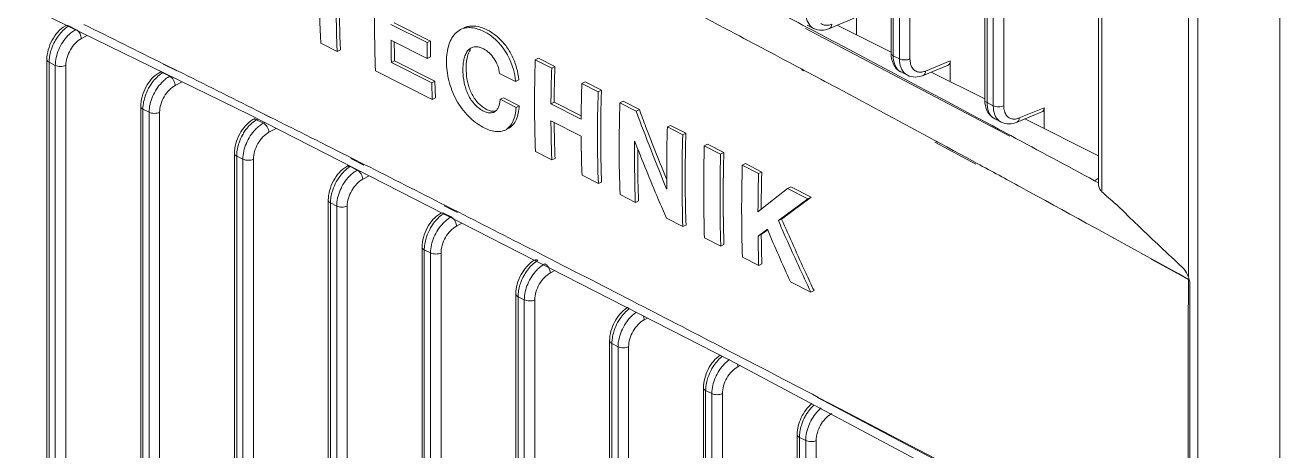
# Model space of a CAD drawing. Header units: millimetres. Extents: x 0 to 2382, y 0 to 1684.
# Drawn here: x 1903 to 1986.2, y 1024 to 1052.3 of the extents above; entities that cross this region are included whole.
import ezdxf

# ---------------------------------------------------------------- set-up
doc = ezdxf.new("R2010")
doc.units = ezdxf.units.MM
doc.layers.get('0').update_dxf_attribs({"lineweight": 13})

msp = doc.modelspace()

# ---------------------------------------------------------------- linework, layer by layer
at = {"lineweight": 9}
for p, q in [((1986.208, 1189.984), (1986.208, 853.966)), ((1974.178, 1041.643), (1974.178, 1166.887)), ((1974.401, 1041.198), (1974.401, 1166.426)), ((1960.41, 1050.401), (1960.41, 1133.706)), ((1960.556, 1133.529), (1960.556, 1050.225)), ((1960.969, 1050.019), (1960.969, 1133.323)), ((1961.666, 1133.318), (1961.666, 1050.014)), ((1966.632, 1047.29), (1966.632, 1130.595)), ((1966.779, 1130.418), (1966.779, 1047.113)), ((1967.191, 1046.907), (1967.191, 1130.212)), ((1967.889, 1130.207), (1967.889, 1046.903)), ((1885.319, 1062.223), (1917.865, 1046.306)), ((1980.139, 1060.544), (1980.139, 1035.539)), ((1980.774, 989.119), (1980.774, 1060.134)), ((1927.235, 1052.306), (1929.639, 1051.094)), ((1927.447, 1052.412), (1929.851, 1051.2)), ((1955.276, 1052.043), (1954.842, 1052.26)), ((1956.322, 1052.036), (1957.972, 1052.716)), ((1958.114, 1052.993), (1958.114, 1051.616)), ((1905.631, 1052.212), (1905.702, 1052.254)), ((1905.867, 1052.205), (1906.332, 1051.973)), ((1906.409, 1051.922), (1906.332, 1051.973)), ((1906.695, 1051.368), (1907.085, 1051.578)), ((1954.727, 1052.039), (1968.283, 1044.897)), ((1954.852, 1052.098), (1955.061, 1051.989)), ((1955.061, 1051.989), (1955.281, 1051.873)), ((1955.281, 1051.873), (1955.745, 1051.628)), ((1955.745, 1051.628), (1956.102, 1051.44)), ((1956.102, 1051.44), (1957.259, 1050.83)), ((1956.843, 1052.251), (1960.41, 1050.468)), ((1923.663, 1050.503), (1922.571, 1051.051)), ((1923.876, 1050.609), (1923.663, 1050.503)), ((1929.64, 1050.052), (1927.235, 1051.264)), ((1929.851, 1051.2), (1929.639, 1051.094)), ((1929.639, 1051.094), (1929.64, 1050.052)), ((1929.851, 1051.2), (1929.852, 1050.158)), ((1957.259, 1050.83), (1960.997, 1048.851)), ((1904.407, 980.253), (1904.407, 1049.969)), ((1904.553, 1049.792), (1904.553, 980.077)), ((1904.966, 1049.586), (1904.553, 1049.792)), ((1927.473, 1049.888), (1927.261, 1049.781)), ((1927.261, 1049.781), (1929.936, 1048.433)), ((1927.473, 1049.888), (1930.149, 1048.539)), ((1929.852, 1050.158), (1929.64, 1050.052)), ((1937.021, 1050.061), (1936.809, 1049.955)), ((1936.809, 1049.955), (1937.896, 1049.403)), ((1937.021, 1050.061), (1938.108, 1049.51)), ((1960.556, 1050.225), (1960.969, 1050.019)), ((1964.337, 1049.881), (1962.698, 1049.206)), ((1964.337, 1049.881), (1964.337, 1048.505)), ((1904.966, 979.87), (1904.966, 1049.586)), ((1905.664, 1049.582), (1905.664, 979.866)), ((1911.853, 1049.101), (1911.988, 1049.18)), ((1912.09, 1049.094), (1912.555, 1048.861)), ((1913.02, 1049.217), (1912.126, 1049.656)), ((1913.063, 1049.228), (1912.175, 1049.669)), ((1929.975, 1047.324), (1926.209, 1049.222)), ((1935.494, 1048.523), (1934.439, 1049.057)), ((1938.108, 1049.51), (1937.896, 1049.403)), ((1954.46, 1049.297), (1954.597, 1049.223)), ((1954.509, 1049.33), (1954.647, 1049.257)), ((1961.499, 1048.932), (1961.065, 1049.149)), ((1962.544, 1048.925), (1964.194, 1049.605)), ((1963.066, 1049.14), (1966.632, 1047.357)), ((1912.595, 1048.883), (1912.555, 1048.861)), ((1912.918, 1048.257), (1913.374, 1048.502)), ((1930.149, 1048.539), (1929.936, 1048.433)), ((1929.975, 1047.324), (1929.936, 1048.433)), ((1930.149, 1048.539), (1930.187, 1047.43)), ((1935.706, 1048.63), (1935.494, 1048.523)), ((1940.109, 1048.494), (1939.897, 1048.387)), ((1939.897, 1048.387), (1940.984, 1047.835)), ((1940.109, 1048.493), (1941.196, 1047.941)), ((1960.997, 1048.851), (1961.423, 1048.625)), ((1961.423, 1048.625), (1962.24, 1048.191)), ((1962.24, 1048.191), (1963.751, 1047.386)), ((1930.187, 1047.43), (1929.975, 1047.324)), ((1934.694, 1047.442), (1934.481, 1047.336)), ((1934.481, 1047.336), (1935.536, 1046.802)), ((1934.694, 1047.442), (1935.748, 1046.909)), ((1941.196, 1047.941), (1940.984, 1047.835)), ((1963.751, 1047.386), (1964.182, 1047.157)), ((1910.63, 977.142), (1910.63, 1046.858)), ((1910.776, 1046.681), (1910.776, 976.965)), ((1911.188, 1046.475), (1910.776, 1046.681)), ((1911.188, 976.759), (1911.188, 1046.475)), ((1911.886, 1046.471), (1911.886, 976.754)), ((1919.24, 1046.129), (1918.372, 1046.571)), ((1919.26, 1046.133), (1918.383, 1046.572)), ((1935.536, 1046.802), (1935.748, 1046.909)), ((1938.06, 1047.145), (1937.848, 1047.039)), ((1937.848, 1047.039), (1939.85, 1046.023)), ((1938.06, 1047.145), (1939.852, 1046.236)), ((1938.06, 1047.145), (1939.852, 1046.236)), ((1942.633, 1047.21), (1942.421, 1047.104)), ((1942.421, 1047.104), (1943.499, 1046.555)), ((1942.634, 1047.21), (1943.711, 1046.661)), ((1943.711, 1046.661), (1943.499, 1046.555)), ((1964.182, 1047.157), (1965.764, 1046.312)), ((1966.779, 1047.113), (1967.191, 1046.907)), ((1968.767, 1045.814), (1970.417, 1046.494)), ((1970.559, 1046.77), (1968.921, 1046.095)), ((1970.559, 1046.77), (1970.559, 1045.394)), ((1917.865, 1046.306), (1949.706, 1030.03)), ((1918.076, 1045.99), (1918.265, 1046.102)), ((1918.312, 1045.983), (1918.398, 1046.034)), ((1918.312, 1045.983), (1918.777, 1045.75)), ((1918.863, 1045.796), (1918.777, 1045.75)), ((1939.85, 1044.895), (1937.848, 1045.91)), ((1945.783, 1045.605), (1945.571, 1045.498)), ((1945.784, 1045.604), (1946.799, 1045.086)), ((1965.764, 1046.312), (1967.111, 1045.591)), ((1967.721, 1045.82), (1967.287, 1046.037)), ((1969.288, 1046.029), (1974.178, 1043.584)), ((1919.14, 1045.146), (1919.625, 1045.406)), ((1945.571, 1045.498), (1946.587, 1044.98)), ((1946.799, 1045.086), (1946.587, 1044.98)), ((1967.111, 1045.591), (1967.536, 1045.364)), ((1967.536, 1045.364), (1968.35, 1044.927)), ((1943.409, 1044.542), (1943.395, 1044.549)), ((1948.235, 1044.353), (1948.023, 1044.247)), ((1948.023, 1044.247), (1949.105, 1043.694)), ((1948.235, 1044.353), (1949.317, 1043.8)), ((1963.31, 1044.502), (1966.039, 1043.024)), ((1963.395, 1044.56), (1963.506, 1044.5)), ((1963.506, 1044.5), (1963.685, 1044.403)), ((1963.685, 1044.403), (1964.109, 1044.174)), ((1964.109, 1044.174), (1964.533, 1043.944)), ((1964.533, 1043.944), (1965.41, 1043.469)), ((1916.852, 974.031), (1916.852, 1043.747)), ((1916.999, 1043.57), (1916.999, 973.854)), ((1917.411, 1043.364), (1916.999, 1043.57)), ((1917.411, 973.648), (1917.411, 1043.364)), ((1918.109, 1043.359), (1918.109, 973.643)), ((1925.44, 1042.973), (1924.571, 1043.415)), ((1925.509, 1042.991), (1924.636, 1043.431)), ((1937.907, 1043.309), (1936.82, 1043.861)), ((1938.119, 1043.415), (1937.907, 1043.309)), ((1949.317, 1043.8), (1949.105, 1043.694)), ((1965.41, 1043.469), (1966.124, 1043.081)), ((1924.298, 1042.878), (1924.425, 1042.953)), ((1924.535, 1042.871), (1925, 1042.639)), ((1940.994, 1041.741), (1939.908, 1042.293)), ((1950.753, 1043.065), (1950.54, 1042.959)), ((1950.54, 1042.959), (1951.621, 1042.405)), ((1950.753, 1043.065), (1951.834, 1042.511)), ((1951.834, 1042.511), (1951.621, 1042.405)), ((1925.363, 1042.034), (1925.782, 1042.259)), ((1941.206, 1041.847), (1940.994, 1041.741)), ((1953.756, 1041.526), (1953.543, 1041.42)), ((1953.756, 1041.526), (1955.104, 1040.834)), ((1973.913, 1041.925), (1974.178, 1041.793)), ((1974.178, 1042.113), (1973.918, 1041.928)), ((1923.075, 970.92), (1923.075, 1040.635)), ((1943.447, 1040.491), (1942.431, 1041.009)), ((1945.52, 1041.394), (1945.533, 1041.387)), ((1951.582, 1039.858), (1953.543, 1041.42)), ((1954.892, 1040.728), (1952.935, 1039.285)), ((1953.147, 1039.392), (1955.104, 1040.834)), ((1953.543, 1041.42), (1954.892, 1040.728)), ((1955.104, 1040.834), (1954.892, 1040.728)), ((1923.221, 1040.458), (1923.221, 970.743)), ((1923.633, 1040.252), (1923.221, 1040.458)), ((1923.633, 970.537), (1923.633, 1040.252)), ((1924.331, 1040.248), (1924.331, 970.532)), ((1930.521, 1039.767), (1930.584, 1039.805)), ((1931.639, 1039.816), (1930.771, 1040.258)), ((1931.238, 1040.091), (1930.86, 1040.282)), ((1931.73, 1039.841), (1931.238, 1040.091)), ((1943.659, 1040.598), (1943.447, 1040.491)), ((1975.367, 1040.347), (1975.976, 1039.75)), ((1930.757, 1039.76), (1931.222, 1039.528)), ((1931.585, 1038.923), (1931.938, 1039.113)), ((1946.597, 1038.885), (1945.511, 1039.439)), ((1946.808, 1038.991), (1946.596, 1038.885)), ((1953.147, 1039.392), (1952.935, 1039.285)), ((1949.114, 1037.598), (1948.032, 1038.151)), ((1951.589, 1038.254), (1952.203, 1038.712)), ((1951.801, 1038.36), (1951.589, 1038.254)), ((1951.801, 1038.36), (1952.228, 1038.678)), ((1929.297, 967.808), (1929.297, 1037.524)), ((1929.444, 1037.347), (1929.444, 967.632)), ((1929.856, 1037.141), (1929.444, 1037.347)), ((1949.326, 1037.704), (1949.114, 1037.598)), ((1929.856, 967.425), (1929.856, 1037.141)), ((1930.554, 1037.137), (1930.554, 967.421)), ((1951.63, 1036.31), (1950.549, 1036.863)), ((1977.67, 1036.722), (1980.141, 1035.384)), ((1977.695, 1036.74), (1979.494, 1035.744)), ((1937.808, 1035.812), (1938.094, 1035.966)), ((1951.842, 1036.416), (1951.63, 1036.31)), ((1979.494, 1035.744), (1980.141, 1035.385)), ((1955.087, 1034.536), (1953.73, 1035.232)), ((1980.14, 1035.136), (1980.14, 1035.39)), ((1980.14, 1035.136), (1980.141, 1035.389)), ((1980.229, 1035.136), (1980.229, 1014.42)), ((1935.52, 964.697), (1935.52, 1034.413)), ((1935.666, 1034.236), (1935.666, 964.52)), ((1936.079, 1034.03), (1935.666, 1034.236)), ((1936.079, 964.314), (1936.079, 1034.03)), ((1936.776, 1034.025), (1936.776, 964.309)), ((1955.299, 1034.642), (1955.087, 1034.536)), ((1944.03, 1032.701), (1944.25, 1032.819)), ((1941.742, 961.586), (1941.742, 1031.301)), ((1941.889, 1031.125), (1941.889, 961.409)), ((1942.301, 1030.919), (1941.889, 1031.125)), ((1942.301, 961.203), (1942.301, 1030.919)), ((1942.999, 1030.914), (1942.999, 961.198)), ((1949.376, 1030.785), (1949.129, 1030.913)), ((1949.373, 1030.784), (1949.129, 1030.913)), ((1949.706, 1030.03), (1977.862, 1015.029)), ((1950.253, 1029.589), (1950.392, 1029.664)), ((1947.965, 958.475), (1947.965, 1028.19)), ((1948.111, 1028.013), (1948.111, 958.298)), ((1948.524, 1027.807), (1948.111, 1028.013)), ((1948.524, 958.092), (1948.524, 1027.807)), ((1949.221, 1027.803), (1949.221, 958.087)), ((1974.912, 1017.334), (1955.527, 1027.543)), ((1956.99, 1026.823), (1955.584, 1027.558)), ((1958.046, 1026.271), (1956.99, 1026.823)), ((1961.764, 1024.322), (1958.046, 1026.271)), ((1954.187, 955.363), (1954.187, 1025.079)), ((1954.334, 1024.902), (1954.334, 955.186)), ((1954.746, 1024.696), (1954.334, 1024.902)), ((1954.746, 954.98), (1954.746, 1024.696)), ((1955.444, 1024.692), (1955.444, 954.975)), ((1963.285, 1023.523), (1961.764, 1024.322))]:
    msp.add_line(p, q, dxfattribs=at)
for centre, radius, start, end in [((1199.03, -368.223), 1606.302, 62.136589, 62.661702), ((1060.878, -646.981), 1919.912, 62.248796, 62.414499), ((788.352, -1211.255), 2524.828, 63.569693, 63.704442), ((1906.796, 1050.623), 1.835, 120.42151, 125.62925), ((1907.61, 1049.819), 2.51, 129.76676, 136.00898), ((1192.423, -380.719), 1620.437, 61.946449, 62.136532), ((1955.629, 1052.748), 0.788, 231.86023, 243.37837), ((1906.806, 1049.791), 2.253, 176.24726, 179.95838), ((1913.019, 1047.512), 1.835, 120.42151, 125.62925), ((812.077, -1163.571), 2471.567, 63.409365, 63.547205), ((1961.395, 1049.805), 0.734, 231.44174, 243.29197), ((1961.851, 1049.637), 0.788, 231.86023, 243.37837), ((1913.832, 1046.707), 2.51, 129.76676, 136.00898), ((1913.029, 1046.679), 2.253, 176.24726, 179.95838), ((1919.241, 1044.401), 1.835, 120.42151, 125.62925), ((814.072, -1159.57), 2467.097, 63.246695, 63.386416), ((1967.617, 1046.694), 0.734, 231.44174, 243.29197), ((1968.074, 1046.525), 0.788, 231.86023, 243.37837), ((1920.055, 1043.596), 2.51, 129.76676, 136.00898), ((1083.501, -604.385), 1871.68, 61.593012, 61.78664), ((1919.251, 1043.568), 2.253, 176.24726, 179.95838), ((1925.464, 1041.289), 1.835, 120.42151, 125.62925), ((1926.278, 1040.485), 2.51, 129.76676, 136.00898), ((810.28, -1167.085), 2475.514, 63.085153, 63.223978), ((1925.474, 1040.457), 2.253, 176.24726, 179.95838), ((1986.205, 1053.652), 17.159, 226.53381, 227.94316), ((806.303, -1174.911), 2484.293, 62.924672, 63.062582), ((1931.687, 1038.178), 1.835, 120.42151, 125.62925), ((1932.5, 1037.374), 2.51, 129.76676, 136.00898), ((1932.064, 1037.98), 1.761, 118.53429, 119.98561), ((2124.471, 1112.257), 187.31, 203.11855, 204.28096), ((1931.696, 1037.346), 2.253, 176.24726, 179.95838), ((1937.965, 1034.985), 1.934, 123.6485, 125.56568), ((1937.878, 1035.117), 1.776, 120.37608, 123.66853), ((802.383, -1182.574), 2492.9, 62.765266, 62.924616), ((1938.723, 1034.262), 2.51, 129.76676, 136.00898), ((1938.314, 1034.82), 1.818, 118.55978, 121.9941), ((1937.919, 1034.234), 2.253, 176.24726, 179.95838), ((798.131, -1190.831), 2502.188, 62.613114, 62.765221), ((1943.883, 1031.998), 1.798, 120.66076, 122.69072), ((1944.746, 1031.392), 2.198, 123.95859, 129.77818), ((1944.945, 1031.151), 2.51, 129.76676, 136.00898), ((1944.141, 1031.123), 2.253, 176.24726, 179.95838), ((784.764, -1216.599), 2531.217, 62.448076, 62.606452), ((1951.168, 1028.04), 2.51, 129.76676, 136.00898), ((1951.001, 1028.239), 2.25, 125.77524, 129.73872), ((1950.364, 1028.012), 2.253, 176.24726, 179.95838), ((1957.39, 1024.929), 2.51, 129.76676, 136.00898), ((1957.109, 1025.298), 1.339, 118.24115, 120.33056), ((1956.586, 1024.901), 2.253, 176.24726, 179.95838)]:
    msp.add_arc(centre, radius, start, end, dxfattribs=at)
for centre in [(1963.983, 1050.059), (1970.206, 1046.947)]:
    msp.add_ellipse(centre, major_axis=(-0.224, 0.448), ratio=0.611425, start_param=-3.185773, end_param=-2.255396, dxfattribs=at)
for points, knots in [([(1922.524, 1056.001), (1922.514, 1055.584), (1922.49, 1053.934), (1922.518, 1052.283), (1922.571, 1051.051)], [0, 0, 0, 0, 0.253115, 1, 1, 1, 1]), ([(1923.663, 1050.503), (1923.646, 1050.91), (1923.589, 1052.559), (1923.588, 1054.21), (1923.616, 1055.453)], [0, 0, 0, 0, 0.246893, 1, 1, 1, 1]), ([(1923.824, 1055.346), (1923.816, 1054.947), (1923.796, 1053.367), (1923.824, 1051.787), (1923.876, 1050.609)], [0, 0, 0, 0, 0.253025, 1, 1, 1, 1]), ([(1926.197, 1055.316), (1926.159, 1054.291), (1926.122, 1052.259), (1926.167, 1050.227), (1926.209, 1049.222)], [0, 0, 0, 0, 0.504999, 1, 1, 1, 1]), ([(1954.746, 1053.13), (1954.746, 1052.929), (1954.795, 1052.556), (1955.01, 1052.232), (1955.142, 1052.128)], [0, 0, 0, 0, 0.544192, 1, 1, 1, 1]), ([(1956.074, 1052.246), (1956.043, 1052.248), (1955.925, 1052.266), (1955.813, 1052.318), (1955.743, 1052.373)], [0, 0, 0, 0, 0.257136, 1, 1, 1, 1]), ([(1956.476, 1052.318), (1956.442, 1052.304), (1956.313, 1052.258), (1956.174, 1052.238), (1956.074, 1052.246)], [0, 0, 0, 0, 0.266899, 1, 1, 1, 1]), ([(1956.322, 1052.036), (1956.368, 1052.055), (1956.452, 1052.143), (1956.473, 1052.256), (1956.475, 1052.317)], [0, 0, 0, 0, 0.447469, 1, 1, 1, 1]), ([(1905.631, 1052.212), (1905.259, 1051.992), (1904.806, 1051.454), (1904.475, 1050.637), (1904.407, 1050.188), (1904.407, 1049.969)], [0, 0, 0, 0, 0.491412, 0.751626, 1, 1, 1, 1]), ([(1904.934, 1051.182), (1904.986, 1051.278), (1905.199, 1051.627), (1905.482, 1051.939), (1905.728, 1052.114)], [0, 0, 0, 0, 0.264666, 1, 1, 1, 1]), ([(1905.804, 1051.562), (1905.546, 1051.295), (1905.143, 1050.669), (1904.966, 1049.942), (1904.966, 1049.586)], [0, 0, 0, 0, 0.510708, 1, 1, 1, 1]), ([(1905.766, 1052.236), (1905.754, 1052.238), (1905.708, 1052.241), (1905.66, 1052.23), (1905.631, 1052.212)], [0, 0, 0, 0, 0.268255, 1, 1, 1, 1]), ([(1905.867, 1052.205), (1905.859, 1052.209), (1905.826, 1052.223), (1905.792, 1052.233), (1905.766, 1052.236)], [0, 0, 0, 0, 0.263067, 1, 1, 1, 1]), ([(1906.332, 1051.973), (1906.304, 1051.958), (1906.19, 1051.891), (1906.082, 1051.812), (1906.004, 1051.748)], [0, 0, 0, 0, 0.240442, 1, 1, 1, 1]), ([(1906.695, 1051.368), (1906.69, 1051.473), (1906.624, 1051.682), (1906.492, 1051.855), (1906.409, 1051.922)], [0, 0, 0, 0, 0.496572, 1, 1, 1, 1]), ([(1934.809, 1045.296), (1934.747, 1045.265), (1934.615, 1045.215), (1934.324, 1045.172), (1933.923, 1045.225), (1933.442, 1045.416), (1932.951, 1045.707), (1932.471, 1046.098), (1932.026, 1046.585), (1931.64, 1047.15), (1931.231, 1047.965), (1930.983, 1048.829), (1930.907, 1049.68), (1930.925, 1050.274), (1931.02, 1050.822), (1931.199, 1051.307), (1931.468, 1051.707), (1931.717, 1051.896), (1931.848, 1051.962)], [0, 0, 0, 0, 0.02247, 0.045649, 0.095778, 0.152147, 0.214164, 0.281589, 0.353738, 0.428961, 0.504916, 0.650933, 0.719222, 0.783849, 0.844393, 0.900356, 0.95179, 1, 1, 1, 1]), ([(1931.848, 1051.962), (1931.958, 1052.018), (1932.203, 1052.096), (1932.598, 1052.101), (1933.006, 1052.009), (1933.272, 1051.897), (1933.405, 1051.83)], [0, 0, 0, 0, 0.228436, 0.467352, 0.724016, 1, 1, 1, 1]), ([(1932.061, 1052.069), (1932.14, 1052.108), (1932.308, 1052.171), (1932.678, 1052.222), (1933.178, 1052.144), (1933.769, 1051.881), (1934.35, 1051.467), (1934.877, 1050.898), (1935.304, 1050.201), (1935.592, 1049.431), (1935.685, 1048.893), (1935.706, 1048.63)], [0, 0, 0, 0, 0.046422, 0.093914, 0.195354, 0.308087, 0.432502, 0.568954, 0.714226, 0.860678, 1, 1, 1, 1]), ([(1933.405, 1051.83), (1933.978, 1051.54), (1934.999, 1050.558), (1935.438, 1049.224), (1935.493, 1048.523)], [0, 0, 0, 0, 0.477302, 1, 1, 1, 1]), ([(1956.322, 1052.037), (1956.154, 1051.968), (1955.797, 1051.884), (1955.433, 1051.964), (1955.276, 1052.043)], [0, 0, 0, 0, 0.507106, 1, 1, 1, 1]), ([(1904.652, 1050.485), (1904.669, 1050.545), (1904.742, 1050.785), (1904.844, 1051.017), (1904.934, 1051.182)], [0, 0, 0, 0, 0.2473, 1, 1, 1, 1]), ([(1905.664, 1049.582), (1905.664, 1049.756), (1905.724, 1050.12), (1905.943, 1050.626), (1906.267, 1051.064), (1906.547, 1051.289), (1906.695, 1051.368)], [0, 0, 0, 0, 0.244245, 0.506749, 0.765574, 1, 1, 1, 1]), ([(1927.261, 1049.781), (1927.258, 1049.904), (1927.246, 1050.399), (1927.238, 1050.893), (1927.236, 1051.264)], [0, 0, 0, 0, 0.249093, 1, 1, 1, 1]), ([(1927.45, 1051.156), (1927.451, 1051.05), (1927.456, 1050.627), (1927.465, 1050.204), (1927.473, 1049.888)], [0, 0, 0, 0, 0.250808, 1, 1, 1, 1]), ([(1932.57, 1050.76), (1932.49, 1050.72), (1932.342, 1050.602), (1932.188, 1050.354), (1932.087, 1050.058), (1932.026, 1049.728), (1932.003, 1049.376), (1932.014, 1048.873), (1932.095, 1048.354), (1932.262, 1047.839), (1932.444, 1047.461), (1932.673, 1047.117), (1932.947, 1046.833), (1933.241, 1046.617), (1933.535, 1046.471), (1933.825, 1046.417), (1934.01, 1046.453), (1934.086, 1046.492)], [0, 0, 0, 0, 0.047572, 0.098822, 0.154768, 0.214713, 0.277997, 0.344072, 0.484115, 0.558081, 0.633609, 0.708377, 0.77918, 0.844273, 0.902902, 0.954164, 1, 1, 1, 1]), ([(1932.519, 1050.64), (1932.412, 1050.495), (1932.273, 1050.124), (1932.204, 1049.522), (1932.235, 1048.857), (1932.38, 1048.161), (1932.629, 1047.598), (1932.912, 1047.196), (1933.157, 1046.945), (1933.418, 1046.749), (1933.681, 1046.607), (1933.941, 1046.534), (1934.113, 1046.54), (1934.19, 1046.558)], [0, 0, 0, 0, 0.105393, 0.22478, 0.354339, 0.493122, 0.638918, 0.711238, 0.779877, 0.843569, 0.901828, 0.953707, 1, 1, 1, 1]), ([(1933.375, 1050.682), (1933.306, 1050.717), (1933.168, 1050.776), (1932.957, 1050.827), (1932.753, 1050.829), (1932.626, 1050.788), (1932.57, 1050.76)], [0, 0, 0, 0, 0.27693, 0.534485, 0.773229, 1, 1, 1, 1]), ([(1934.438, 1049.057), (1934.421, 1049.228), (1934.33, 1049.571), (1934.091, 1050.035), (1933.771, 1050.42), (1933.51, 1050.614), (1933.375, 1050.682)], [0, 0, 0, 0, 0.25707, 0.522423, 0.774483, 1, 1, 1, 1]), ([(1904.407, 1049.969), (1904.407, 1049.953), (1904.424, 1049.873), (1904.498, 1049.82), (1904.553, 1049.792)], [0, 0, 0, 0, 0.209561, 1, 1, 1, 1]), ([(1904.558, 1049.938), (1904.561, 1049.983), (1904.578, 1050.167), (1904.615, 1050.35), (1904.652, 1050.485)], [0, 0, 0, 0, 0.24161, 1, 1, 1, 1]), ([(1936.809, 1049.955), (1936.774, 1048.93), (1936.738, 1046.898), (1936.781, 1044.866), (1936.82, 1043.861)], [0, 0, 0, 0, 0.504613, 1, 1, 1, 1]), ([(1960.41, 1050.401), (1960.41, 1050.149), (1960.478, 1049.763), (1960.76, 1049.35), (1960.957, 1049.203), (1961.064, 1049.149)], [0, 0, 0, 0, 0.512402, 0.757099, 1, 1, 1, 1]), ([(1960.41, 1050.401), (1960.41, 1050.385), (1960.427, 1050.305), (1960.5, 1050.253), (1960.556, 1050.225)], [0, 0, 0, 0, 0.209582, 1, 1, 1, 1]), ([(1960.937, 1049.231), (1960.809, 1049.333), (1960.602, 1049.657), (1960.556, 1050.025), (1960.556, 1050.225)], [0, 0, 0, 0, 0.451344, 1, 1, 1, 1]), ([(1960.969, 1050.019), (1961.074, 1049.966), (1961.317, 1049.926), (1961.559, 1049.963), (1961.666, 1050.014)], [0, 0, 0, 0, 0.498082, 1, 1, 1, 1]), ([(1960.969, 1050.019), (1960.969, 1049.818), (1961.018, 1049.444), (1961.233, 1049.12), (1961.365, 1049.017)], [0, 0, 0, 0, 0.544192, 1, 1, 1, 1]), ([(1961.745, 1049.566), (1961.732, 1049.599), (1961.684, 1049.744), (1961.666, 1049.898), (1961.666, 1050.014)], [0, 0, 0, 0, 0.234501, 1, 1, 1, 1]), ([(1904.966, 1049.586), (1905.072, 1049.533), (1905.314, 1049.494), (1905.556, 1049.53), (1905.664, 1049.582)], [0, 0, 0, 0, 0.498092, 1, 1, 1, 1]), ([(1911.853, 1049.101), (1911.481, 1048.88), (1911.028, 1048.343), (1910.698, 1047.526), (1910.63, 1047.076), (1910.63, 1046.858)], [0, 0, 0, 0, 0.491412, 0.751626, 1, 1, 1, 1]), ([(1911.157, 1048.071), (1911.209, 1048.166), (1911.422, 1048.516), (1911.705, 1048.828), (1911.95, 1049.003)], [0, 0, 0, 0, 0.264666, 1, 1, 1, 1]), ([(1912.09, 1049.094), (1912.05, 1049.113), (1911.97, 1049.137), (1911.886, 1049.12), (1911.853, 1049.101)], [0, 0, 0, 0, 0.540542, 1, 1, 1, 1]), ([(1937.848, 1047.039), (1937.849, 1047.235), (1937.857, 1048.023), (1937.876, 1048.812), (1937.896, 1049.403)], [0, 0, 0, 0, 0.248759, 1, 1, 1, 1]), ([(1938.108, 1049.51), (1938.102, 1049.312), (1938.077, 1048.524), (1938.064, 1047.735), (1938.06, 1047.145)], [0, 0, 0, 0, 0.251272, 1, 1, 1, 1]), ([(1954.647, 1049.257), (1955.378, 1048.867), (1958.297, 1047.308), (1961.212, 1045.74), (1963.395, 1044.56)], [0, 0, 0, 0, 0.250289, 1, 1, 1, 1]), ([(1962.544, 1048.925), (1962.377, 1048.856), (1962.019, 1048.773), (1961.656, 1048.853), (1961.498, 1048.932)], [0, 0, 0, 0, 0.507106, 1, 1, 1, 1]), ([(1961.965, 1049.262), (1961.942, 1049.28), (1961.848, 1049.365), (1961.781, 1049.477), (1961.745, 1049.566)], [0, 0, 0, 0, 0.238718, 1, 1, 1, 1]), ([(1962.296, 1049.135), (1962.266, 1049.137), (1962.148, 1049.154), (1962.035, 1049.207), (1961.965, 1049.262)], [0, 0, 0, 0, 0.257136, 1, 1, 1, 1]), ([(1962.698, 1049.206), (1962.664, 1049.192), (1962.536, 1049.146), (1962.396, 1049.127), (1962.296, 1049.135)], [0, 0, 0, 0, 0.266899, 1, 1, 1, 1]), ([(1962.544, 1048.925), (1962.59, 1048.944), (1962.674, 1049.032), (1962.695, 1049.145), (1962.698, 1049.206)], [0, 0, 0, 0, 0.447469, 1, 1, 1, 1]), ([(1912.027, 1048.451), (1911.768, 1048.184), (1911.366, 1047.558), (1911.188, 1046.831), (1911.188, 1046.475)], [0, 0, 0, 0, 0.510708, 1, 1, 1, 1]), ([(1911.886, 1046.471), (1911.886, 1046.645), (1911.946, 1047.008), (1912.165, 1047.515), (1912.49, 1047.953), (1912.77, 1048.178), (1912.918, 1048.257)], [0, 0, 0, 0, 0.244245, 0.506749, 0.765574, 1, 1, 1, 1]), ([(1912.555, 1048.861), (1912.527, 1048.846), (1912.412, 1048.78), (1912.304, 1048.701), (1912.227, 1048.637)], [0, 0, 0, 0, 0.240442, 1, 1, 1, 1]), ([(1912.918, 1048.257), (1912.912, 1048.38), (1912.827, 1048.616), (1912.659, 1048.806), (1912.555, 1048.861)], [0, 0, 0, 0, 0.511064, 1, 1, 1, 1]), ([(1939.897, 1048.387), (1939.89, 1048.189), (1939.867, 1047.402), (1939.854, 1046.613), (1939.85, 1046.023)], [0, 0, 0, 0, 0.251204, 1, 1, 1, 1]), ([(1910.781, 1046.827), (1910.784, 1046.872), (1910.801, 1047.056), (1910.838, 1047.239), (1910.875, 1047.374)], [0, 0, 0, 0, 0.24161, 1, 1, 1, 1]), ([(1910.875, 1047.374), (1910.891, 1047.434), (1910.965, 1047.674), (1911.066, 1047.905), (1911.157, 1048.071)], [0, 0, 0, 0, 0.2473, 1, 1, 1, 1]), ([(1934.086, 1046.492), (1934.148, 1046.523), (1934.264, 1046.621), (1934.374, 1046.827), (1934.446, 1047.07), (1934.471, 1047.245), (1934.48, 1047.335)], [0, 0, 0, 0, 0.216466, 0.453969, 0.716399, 1, 1, 1, 1]), ([(1940.994, 1041.741), (1940.955, 1042.747), (1940.918, 1044.779), (1940.949, 1046.811), (1940.984, 1047.835)], [0, 0, 0, 0, 0.495611, 1, 1, 1, 1]), ([(1941.196, 1047.941), (1941.179, 1047.427), (1941.129, 1045.396), (1941.149, 1043.363), (1941.206, 1041.847)], [0, 0, 0, 0, 0.253292, 1, 1, 1, 1]), ([(1966.632, 1047.29), (1966.632, 1047.037), (1966.701, 1046.652), (1966.983, 1046.239), (1967.18, 1046.092), (1967.287, 1046.038)], [0, 0, 0, 0, 0.512402, 0.757099, 1, 1, 1, 1]), ([(1966.632, 1047.29), (1966.632, 1047.274), (1966.649, 1047.194), (1966.723, 1047.141), (1966.779, 1047.113)], [0, 0, 0, 0, 0.209582, 1, 1, 1, 1]), ([(1910.629, 1046.858), (1910.629, 1046.841), (1910.647, 1046.762), (1910.72, 1046.709), (1910.776, 1046.681)], [0, 0, 0, 0, 0.209561, 1, 1, 1, 1]), ([(1911.188, 1046.475), (1911.294, 1046.422), (1911.536, 1046.383), (1911.778, 1046.419), (1911.886, 1046.47)], [0, 0, 0, 0, 0.498092, 1, 1, 1, 1]), ([(1935.535, 1046.802), (1935.524, 1046.635), (1935.484, 1046.316), (1935.35, 1045.877), (1935.132, 1045.519), (1934.921, 1045.352), (1934.809, 1045.296)], [0, 0, 0, 0, 0.28862, 0.550373, 0.784373, 1, 1, 1, 1]), ([(1935.748, 1046.909), (1935.737, 1046.741), (1935.697, 1046.422), (1935.563, 1045.983), (1935.344, 1045.625), (1935.133, 1045.458), (1935.021, 1045.402)], [0, 0, 0, 0, 0.288652, 0.550361, 0.784343, 1, 1, 1, 1]), ([(1942.421, 1047.104), (1942.389, 1046.079), (1942.355, 1044.047), (1942.395, 1042.015), (1942.431, 1041.009)], [0, 0, 0, 0, 0.504297, 1, 1, 1, 1]), ([(1943.499, 1046.555), (1943.82, 1045.688), (1944.477, 1043.961), (1945.168, 1042.247), (1945.52, 1041.394)], [0, 0, 0, 0, 0.500341, 1, 1, 1, 1]), ([(1943.711, 1046.661), (1943.856, 1046.269), (1944.442, 1044.707), (1945.055, 1043.155), (1945.528, 1041.997)], [0, 0, 0, 0, 0.250223, 1, 1, 1, 1]), ([(1967.16, 1046.119), (1967.031, 1046.222), (1966.825, 1046.545), (1966.779, 1046.914), (1966.779, 1047.113)], [0, 0, 0, 0, 0.451344, 1, 1, 1, 1]), ([(1967.191, 1046.907), (1967.297, 1046.854), (1967.539, 1046.815), (1967.781, 1046.852), (1967.889, 1046.903)], [0, 0, 0, 0, 0.498082, 1, 1, 1, 1]), ([(1967.191, 1046.907), (1967.191, 1046.707), (1967.241, 1046.333), (1967.455, 1046.009), (1967.587, 1045.905)], [0, 0, 0, 0, 0.544192, 1, 1, 1, 1]), ([(1967.968, 1046.455), (1967.954, 1046.488), (1967.906, 1046.633), (1967.889, 1046.786), (1967.889, 1046.903)], [0, 0, 0, 0, 0.234501, 1, 1, 1, 1]), ([(1968.188, 1046.15), (1968.164, 1046.169), (1968.071, 1046.254), (1968.003, 1046.366), (1967.968, 1046.455)], [0, 0, 0, 0, 0.238718, 1, 1, 1, 1]), ([(1918.076, 1045.99), (1917.704, 1045.769), (1917.251, 1045.232), (1916.921, 1044.415), (1916.852, 1043.965), (1916.852, 1043.747)], [0, 0, 0, 0, 0.491412, 0.751626, 1, 1, 1, 1]), ([(1917.379, 1044.96), (1917.431, 1045.055), (1917.644, 1045.405), (1917.928, 1045.717), (1918.173, 1045.892)], [0, 0, 0, 0, 0.264666, 1, 1, 1, 1]), ([(1918.312, 1045.983), (1918.273, 1046.002), (1918.193, 1046.026), (1918.108, 1046.009), (1918.076, 1045.99)], [0, 0, 0, 0, 0.540542, 1, 1, 1, 1]), ([(1918.777, 1045.75), (1918.749, 1045.735), (1918.635, 1045.668), (1918.527, 1045.59), (1918.449, 1045.526)], [0, 0, 0, 0, 0.240442, 1, 1, 1, 1]), ([(1919.14, 1045.146), (1919.135, 1045.269), (1919.05, 1045.504), (1918.882, 1045.695), (1918.777, 1045.75)], [0, 0, 0, 0, 0.511064, 1, 1, 1, 1]), ([(1937.907, 1043.309), (1937.898, 1043.524), (1937.868, 1044.391), (1937.852, 1045.258), (1937.848, 1045.91)], [0, 0, 0, 0, 0.248498, 1, 1, 1, 1]), ([(1938.062, 1045.801), (1938.064, 1045.601), (1938.074, 1044.805), (1938.096, 1044.01), (1938.119, 1043.415)], [0, 0, 0, 0, 0.251406, 1, 1, 1, 1]), ([(1968.767, 1045.814), (1968.599, 1045.745), (1968.242, 1045.662), (1967.878, 1045.742), (1967.721, 1045.821)], [0, 0, 0, 0, 0.507106, 1, 1, 1, 1]), ([(1968.519, 1046.023), (1968.488, 1046.026), (1968.37, 1046.043), (1968.258, 1046.096), (1968.188, 1046.15)], [0, 0, 0, 0, 0.257136, 1, 1, 1, 1]), ([(1968.921, 1046.095), (1968.887, 1046.081), (1968.758, 1046.035), (1968.619, 1046.016), (1968.519, 1046.023)], [0, 0, 0, 0, 0.266899, 1, 1, 1, 1]), ([(1968.767, 1045.814), (1968.813, 1045.833), (1968.897, 1045.92), (1968.918, 1046.034), (1968.92, 1046.095)], [0, 0, 0, 0, 0.447469, 1, 1, 1, 1]), ([(1917.097, 1044.263), (1917.114, 1044.323), (1917.187, 1044.563), (1917.289, 1044.794), (1917.379, 1044.96)], [0, 0, 0, 0, 0.2473, 1, 1, 1, 1]), ([(1918.249, 1045.339), (1917.991, 1045.072), (1917.589, 1044.447), (1917.411, 1043.72), (1917.411, 1043.364)], [0, 0, 0, 0, 0.510708, 1, 1, 1, 1]), ([(1918.109, 1043.359), (1918.109, 1043.534), (1918.169, 1043.897), (1918.388, 1044.404), (1918.712, 1044.842), (1918.992, 1045.066), (1919.14, 1045.146)], [0, 0, 0, 0, 0.244245, 0.506749, 0.765574, 1, 1, 1, 1]), ([(1939.85, 1044.895), (1939.851, 1044.676), (1939.861, 1043.809), (1939.883, 1042.942), (1939.908, 1042.293)], [0, 0, 0, 0, 0.251461, 1, 1, 1, 1]), ([(1945.571, 1045.498), (1945.55, 1044.81), (1945.523, 1043.439), (1945.524, 1042.069), (1945.533, 1041.387)], [0, 0, 0, 0, 0.502652, 1, 1, 1, 1]), ([(1946.596, 1038.885), (1946.561, 1039.893), (1946.527, 1041.925), (1946.555, 1043.957), (1946.587, 1044.98)], [0, 0, 0, 0, 0.495984, 1, 1, 1, 1]), ([(1946.799, 1045.086), (1946.783, 1044.572), (1946.738, 1042.541), (1946.756, 1040.508), (1946.808, 1038.991)], [0, 0, 0, 0, 0.253012, 1, 1, 1, 1]), ([(1917.003, 1043.716), (1917.006, 1043.76), (1917.023, 1043.945), (1917.06, 1044.127), (1917.097, 1044.263)], [0, 0, 0, 0, 0.24161, 1, 1, 1, 1]), ([(1943.447, 1040.491), (1943.435, 1040.827), (1943.394, 1042.179), (1943.385, 1043.532), (1943.395, 1044.549)], [0, 0, 0, 0, 0.247854, 1, 1, 1, 1]), ([(1945.511, 1039.439), (1945.329, 1039.86), (1944.604, 1041.552), (1943.911, 1043.256), (1943.409, 1044.542)], [0, 0, 0, 0, 0.249711, 1, 1, 1, 1]), ([(1943.603, 1044.046), (1943.602, 1043.757), (1943.604, 1042.607), (1943.628, 1041.457), (1943.659, 1040.598)], [0, 0, 0, 0, 0.25185, 1, 1, 1, 1]), ([(1948.023, 1044.247), (1948.008, 1043.733), (1947.964, 1041.702), (1947.982, 1039.669), (1948.032, 1038.151)], [0, 0, 0, 0, 0.252922, 1, 1, 1, 1]), ([(1916.852, 1043.747), (1916.852, 1043.73), (1916.869, 1043.65), (1916.943, 1043.598), (1916.999, 1043.57)], [0, 0, 0, 0, 0.209561, 1, 1, 1, 1]), ([(1917.411, 1043.364), (1917.517, 1043.311), (1917.759, 1043.271), (1918.001, 1043.308), (1918.109, 1043.359)], [0, 0, 0, 0, 0.498092, 1, 1, 1, 1]), ([(1949.114, 1037.598), (1949.097, 1038.1), (1949.048, 1040.132), (1949.061, 1042.164), (1949.105, 1043.694)], [0, 0, 0, 0, 0.247123, 1, 1, 1, 1]), ([(1949.317, 1043.8), (1949.302, 1043.286), (1949.259, 1041.255), (1949.276, 1039.222), (1949.326, 1037.704)], [0, 0, 0, 0, 0.252867, 1, 1, 1, 1]), ([(1924.299, 1042.878), (1923.926, 1042.658), (1923.473, 1042.12), (1923.143, 1041.303), (1923.075, 1040.854), (1923.075, 1040.635)], [0, 0, 0, 0, 0.491412, 0.751626, 1, 1, 1, 1]), ([(1923.602, 1041.849), (1923.654, 1041.944), (1923.867, 1042.293), (1924.15, 1042.605), (1924.395, 1042.781)], [0, 0, 0, 0, 0.264666, 1, 1, 1, 1]), ([(1924.535, 1042.871), (1924.495, 1042.89), (1924.415, 1042.915), (1924.331, 1042.897), (1924.298, 1042.878)], [0, 0, 0, 0, 0.540542, 1, 1, 1, 1]), ([(1925, 1042.639), (1924.972, 1042.624), (1924.857, 1042.557), (1924.749, 1042.479), (1924.672, 1042.414)], [0, 0, 0, 0, 0.240442, 1, 1, 1, 1]), ([(1925.363, 1042.034), (1925.357, 1042.158), (1925.272, 1042.393), (1925.104, 1042.584), (1925, 1042.639)], [0, 0, 0, 0, 0.511064, 1, 1, 1, 1]), ([(1950.54, 1042.959), (1950.513, 1041.936), (1950.483, 1039.904), (1950.519, 1037.871), (1950.549, 1036.863)], [0, 0, 0, 0, 0.503695, 1, 1, 1, 1]), ([(1951.582, 1039.858), (1951.583, 1040.069), (1951.589, 1040.918), (1951.604, 1041.767), (1951.621, 1042.405)], [0, 0, 0, 0, 0.24893, 1, 1, 1, 1]), ([(1951.834, 1042.511), (1951.828, 1042.304), (1951.808, 1041.476), (1951.797, 1040.648), (1951.795, 1040.028)], [0, 0, 0, 0, 0.251068, 1, 1, 1, 1]), ([(1966.124, 1043.081), (1967.091, 1042.556), (1970.954, 1040.453), (1974.809, 1038.335), (1977.695, 1036.74)], [0, 0, 0, 0, 0.250366, 1, 1, 1, 1]), ([(1923.32, 1041.152), (1923.336, 1041.211), (1923.41, 1041.451), (1923.511, 1041.683), (1923.602, 1041.849)], [0, 0, 0, 0, 0.2473, 1, 1, 1, 1]), ([(1924.472, 1042.228), (1924.213, 1041.961), (1923.811, 1041.336), (1923.633, 1040.608), (1923.633, 1040.252)], [0, 0, 0, 0, 0.510708, 1, 1, 1, 1]), ([(1924.331, 1040.248), (1924.331, 1040.423), (1924.391, 1040.786), (1924.61, 1041.292), (1924.935, 1041.731), (1925.215, 1041.955), (1925.363, 1042.034)], [0, 0, 0, 0, 0.244245, 0.506749, 0.765574, 1, 1, 1, 1]), ([(1974.401, 1041.199), (1974.378, 1041.22), (1974.3, 1041.301), (1974.236, 1041.399), (1974.208, 1041.477)], [0, 0, 0, 0, 0.272732, 1, 1, 1, 1]), ([(1923.075, 1040.635), (1923.075, 1040.619), (1923.092, 1040.539), (1923.165, 1040.486), (1923.221, 1040.459)], [0, 0, 0, 0, 0.209561, 1, 1, 1, 1]), ([(1923.226, 1040.604), (1923.229, 1040.649), (1923.246, 1040.833), (1923.283, 1041.016), (1923.32, 1041.152)], [0, 0, 0, 0, 0.24161, 1, 1, 1, 1]), ([(1975.367, 1040.347), (1975.311, 1040.394), (1975.089, 1040.578), (1974.871, 1040.768), (1974.711, 1040.912)], [0, 0, 0, 0, 0.25311, 1, 1, 1, 1]), ([(1923.633, 1040.252), (1923.739, 1040.199), (1923.981, 1040.16), (1924.224, 1040.197), (1924.331, 1040.248)], [0, 0, 0, 0, 0.498092, 1, 1, 1, 1]), ([(1930.758, 1039.76), (1930.747, 1039.765), (1930.705, 1039.783), (1930.659, 1039.793), (1930.626, 1039.793)], [0, 0, 0, 0, 0.267598, 1, 1, 1, 1]), ([(1930.521, 1039.767), (1930.149, 1039.547), (1929.696, 1039.009), (1929.366, 1038.192), (1929.297, 1037.743), (1929.297, 1037.524)], [0, 0, 0, 0, 0.491412, 0.751626, 1, 1, 1, 1]), ([(1929.824, 1038.737), (1929.876, 1038.833), (1930.089, 1039.182), (1930.373, 1039.494), (1930.618, 1039.669)], [0, 0, 0, 0, 0.264666, 1, 1, 1, 1]), ([(1930.694, 1039.117), (1930.436, 1038.85), (1930.034, 1038.224), (1929.856, 1037.497), (1929.856, 1037.141)], [0, 0, 0, 0, 0.510708, 1, 1, 1, 1]), ([(1931.184, 1039.506), (1931.159, 1039.492), (1931.058, 1039.43), (1930.963, 1039.36), (1930.894, 1039.303)], [0, 0, 0, 0, 0.241744, 1, 1, 1, 1]), ([(1931.373, 1039.408), (1931.361, 1039.42), (1931.316, 1039.466), (1931.264, 1039.506), (1931.223, 1039.528)], [0, 0, 0, 0, 0.268469, 1, 1, 1, 1]), ([(1931.585, 1038.923), (1931.583, 1038.965), (1931.554, 1039.142), (1931.465, 1039.308), (1931.373, 1039.408)], [0, 0, 0, 0, 0.234759, 1, 1, 1, 1]), ([(1952.935, 1039.285), (1953.109, 1038.887), (1953.81, 1037.297), (1954.533, 1035.716), (1955.087, 1034.536)], [0, 0, 0, 0, 0.250112, 1, 1, 1, 1]), ([(1953.147, 1039.392), (1953.67, 1038.197), (1954.383, 1036.612), (1955.115, 1035.036), (1955.299, 1034.642)], [0, 0, 0, 0, 0.750103, 1, 1, 1, 1]), ([(1975.976, 1039.75), (1976.264, 1039.47), (1977.506, 1038.273), (1978.765, 1037.094), (1979.731, 1036.189)], [0, 0, 0, 0, 0.232752, 1, 1, 1, 1]), ([(1929.542, 1038.04), (1929.559, 1038.1), (1929.632, 1038.34), (1929.734, 1038.572), (1929.824, 1038.737)], [0, 0, 0, 0, 0.2473, 1, 1, 1, 1]), ([(1930.554, 1037.137), (1930.554, 1037.311), (1930.614, 1037.674), (1930.833, 1038.181), (1931.157, 1038.619), (1931.438, 1038.844), (1931.585, 1038.923)], [0, 0, 0, 0, 0.244245, 0.506749, 0.765574, 1, 1, 1, 1]), ([(1951.63, 1036.31), (1951.625, 1036.471), (1951.607, 1037.119), (1951.594, 1037.767), (1951.589, 1038.254)], [0, 0, 0, 0, 0.24913, 1, 1, 1, 1]), ([(1951.801, 1038.36), (1951.803, 1038.197), (1951.812, 1037.549), (1951.827, 1036.901), (1951.842, 1036.416)], [0, 0, 0, 0, 0.250904, 1, 1, 1, 1]), ([(1929.297, 1037.524), (1929.297, 1037.507), (1929.314, 1037.428), (1929.388, 1037.375), (1929.444, 1037.347)], [0, 0, 0, 0, 0.209561, 1, 1, 1, 1]), ([(1929.448, 1037.493), (1929.451, 1037.538), (1929.469, 1037.722), (1929.505, 1037.905), (1929.542, 1038.04)], [0, 0, 0, 0, 0.24161, 1, 1, 1, 1]), ([(1929.856, 1037.141), (1929.962, 1037.088), (1930.204, 1037.049), (1930.446, 1037.085), (1930.554, 1037.136)], [0, 0, 0, 0, 0.498092, 1, 1, 1, 1]), ([(1936.744, 1036.656), (1936.372, 1036.435), (1935.918, 1035.898), (1935.588, 1035.081), (1935.52, 1034.631), (1935.52, 1034.413)], [0, 0, 0, 0, 0.491412, 0.751626, 1, 1, 1, 1]), ([(1936.047, 1035.626), (1936.099, 1035.721), (1936.312, 1036.071), (1936.595, 1036.383), (1936.84, 1036.558)], [0, 0, 0, 0, 0.264666, 1, 1, 1, 1]), ([(1936.98, 1036.649), (1936.94, 1036.668), (1936.86, 1036.692), (1936.776, 1036.675), (1936.744, 1036.656)], [0, 0, 0, 0, 0.540542, 1, 1, 1, 1]), ([(1935.765, 1034.929), (1935.781, 1034.989), (1935.855, 1035.229), (1935.957, 1035.46), (1936.047, 1035.626)], [0, 0, 0, 0, 0.2473, 1, 1, 1, 1]), ([(1936.917, 1036.006), (1936.658, 1035.739), (1936.256, 1035.113), (1936.079, 1034.386), (1936.079, 1034.03)], [0, 0, 0, 0, 0.510708, 1, 1, 1, 1]), ([(1936.776, 1034.025), (1936.776, 1034.2), (1936.836, 1034.563), (1937.055, 1035.07), (1937.38, 1035.508), (1937.66, 1035.733), (1937.808, 1035.812)], [0, 0, 0, 0, 0.244245, 0.506749, 0.765574, 1, 1, 1, 1]), ([(1937.351, 1036.361), (1937.331, 1036.349), (1937.25, 1036.297), (1937.173, 1036.238), (1937.117, 1036.192)], [0, 0, 0, 0, 0.243513, 1, 1, 1, 1]), ([(1937.679, 1036.188), (1937.663, 1036.213), (1937.599, 1036.302), (1937.516, 1036.379), (1937.445, 1036.416)], [0, 0, 0, 0, 0.271671, 1, 1, 1, 1]), ([(1937.808, 1035.812), (1937.806, 1035.843), (1937.788, 1035.975), (1937.734, 1036.102), (1937.679, 1036.188)], [0, 0, 0, 0, 0.231752, 1, 1, 1, 1]), ([(1979.731, 1036.189), (1979.776, 1036.147), (1979.95, 1035.958), (1980.076, 1035.727), (1980.138, 1035.542)], [0, 0, 0, 0, 0.239667, 1, 1, 1, 1]), ([(1935.671, 1034.382), (1935.674, 1034.426), (1935.691, 1034.611), (1935.728, 1034.794), (1935.765, 1034.929)], [0, 0, 0, 0, 0.24161, 1, 1, 1, 1]), ([(1980.141, 1014.573), (1980.134, 1016.284), (1980.114, 1023.138), (1980.12, 1029.992), (1980.14, 1035.136)], [0, 0, 0, 0, 0.249622, 1, 1, 1, 1]), ([(1980.139, 1035.539), (1980.153, 1035.506), (1980.203, 1035.377), (1980.229, 1035.238), (1980.229, 1035.136)], [0, 0, 0, 0, 0.26065, 1, 1, 1, 1]), ([(1935.52, 1034.413), (1935.52, 1034.396), (1935.537, 1034.317), (1935.61, 1034.264), (1935.666, 1034.236)], [0, 0, 0, 0, 0.209561, 1, 1, 1, 1]), ([(1936.079, 1034.03), (1936.184, 1033.977), (1936.426, 1033.938), (1936.669, 1033.974), (1936.776, 1034.025)], [0, 0, 0, 0, 0.498092, 1, 1, 1, 1]), ([(1942.912, 1033.511), (1942.555, 1033.282), (1941.987, 1032.589), (1941.742, 1031.734), (1941.742, 1031.301)], [0, 0, 0, 0, 0.494952, 1, 1, 1, 1]), ([(1942.269, 1032.515), (1942.321, 1032.61), (1942.535, 1032.96), (1942.818, 1033.272), (1943.063, 1033.447)], [0, 0, 0, 0, 0.264666, 1, 1, 1, 1]), ([(1941.987, 1031.818), (1942.004, 1031.878), (1942.077, 1032.118), (1942.179, 1032.349), (1942.269, 1032.515)], [0, 0, 0, 0, 0.2473, 1, 1, 1, 1]), ([(1943.139, 1032.894), (1942.881, 1032.627), (1942.479, 1032.002), (1942.301, 1031.274), (1942.301, 1030.919)], [0, 0, 0, 0, 0.510708, 1, 1, 1, 1]), ([(1942.999, 1030.914), (1942.999, 1031.089), (1943.059, 1031.452), (1943.278, 1031.959), (1943.602, 1032.397), (1943.883, 1032.621), (1944.03, 1032.701)], [0, 0, 0, 0, 0.244245, 0.506749, 0.765574, 1, 1, 1, 1]), ([(1944.03, 1032.701), (1944.029, 1032.722), (1944.019, 1032.816), (1943.99, 1032.906), (1943.959, 1032.971)], [0, 0, 0, 0, 0.232392, 1, 1, 1, 1]), ([(1941.894, 1031.27), (1941.896, 1031.315), (1941.914, 1031.5), (1941.95, 1031.682), (1941.987, 1031.818)], [0, 0, 0, 0, 0.24161, 1, 1, 1, 1]), ([(1941.742, 1031.301), (1941.742, 1031.285), (1941.759, 1031.205), (1941.833, 1031.153), (1941.889, 1031.125)], [0, 0, 0, 0, 0.209561, 1, 1, 1, 1]), ([(1942.301, 1030.919), (1942.407, 1030.866), (1942.649, 1030.826), (1942.891, 1030.863), (1942.999, 1030.914)], [0, 0, 0, 0, 0.498092, 1, 1, 1, 1]), ([(1949.08, 1030.364), (1948.739, 1030.128), (1948.198, 1029.445), (1947.965, 1028.611), (1947.965, 1028.19)], [0, 0, 0, 0, 0.496567, 1, 1, 1, 1]), ([(1948.492, 1029.404), (1948.541, 1029.493), (1948.742, 1029.825), (1949.005, 1030.122), (1949.232, 1030.296)], [0, 0, 0, 0, 0.263098, 1, 1, 1, 1]), ([(1949.362, 1029.783), (1949.104, 1029.516), (1948.701, 1028.891), (1948.524, 1028.163), (1948.524, 1027.807)], [0, 0, 0, 0, 0.510708, 1, 1, 1, 1]), ([(1948.21, 1028.707), (1948.226, 1028.766), (1948.3, 1029.006), (1948.402, 1029.238), (1948.492, 1029.404)], [0, 0, 0, 0, 0.2473, 1, 1, 1, 1]), ([(1949.221, 1027.803), (1949.221, 1027.978), (1949.281, 1028.341), (1949.5, 1028.847), (1949.825, 1029.285), (1950.105, 1029.51), (1950.253, 1029.589)], [0, 0, 0, 0, 0.244245, 0.506749, 0.765574, 1, 1, 1, 1]), ([(1950.253, 1029.589), (1950.252, 1029.603), (1950.247, 1029.661), (1950.234, 1029.718), (1950.221, 1029.76)], [0, 0, 0, 0, 0.235868, 1, 1, 1, 1]), ([(1947.965, 1028.19), (1947.965, 1028.174), (1947.982, 1028.094), (1948.055, 1028.041), (1948.111, 1028.013)], [0, 0, 0, 0, 0.209561, 1, 1, 1, 1]), ([(1948.116, 1028.159), (1948.119, 1028.204), (1948.136, 1028.388), (1948.173, 1028.571), (1948.21, 1028.707)], [0, 0, 0, 0, 0.24161, 1, 1, 1, 1]), ([(1948.524, 1027.807), (1948.629, 1027.754), (1948.872, 1027.715), (1949.114, 1027.752), (1949.221, 1027.803)], [0, 0, 0, 0, 0.498092, 1, 1, 1, 1]), ([(1955.159, 1027.143), (1954.859, 1026.894), (1954.389, 1026.244), (1954.187, 1025.467), (1954.187, 1025.079)], [0, 0, 0, 0, 0.500521, 1, 1, 1, 1]), ([(1954.714, 1026.292), (1954.755, 1026.367), (1954.922, 1026.646), (1955.131, 1026.902), (1955.31, 1027.064)], [0, 0, 0, 0, 0.259295, 1, 1, 1, 1]), ([(1955.584, 1026.672), (1955.326, 1026.405), (1954.924, 1025.779), (1954.746, 1025.052), (1954.746, 1024.696)], [0, 0, 0, 0, 0.510708, 1, 1, 1, 1]), ([(1955.444, 1024.692), (1955.444, 1025.042), (1955.66, 1025.732), (1956.136, 1026.281), (1956.433, 1026.454)], [0, 0, 0, 0, 0.504591, 1, 1, 1, 1]), ([(1954.432, 1025.595), (1954.449, 1025.655), (1954.523, 1025.895), (1954.624, 1026.126), (1954.714, 1026.292)], [0, 0, 0, 0, 0.2473, 1, 1, 1, 1]), ([(1954.187, 1025.079), (1954.187, 1025.062), (1954.204, 1024.983), (1954.278, 1024.93), (1954.334, 1024.902)], [0, 0, 0, 0, 0.209561, 1, 1, 1, 1]), ([(1954.339, 1025.048), (1954.342, 1025.093), (1954.359, 1025.277), (1954.395, 1025.46), (1954.432, 1025.595)], [0, 0, 0, 0, 0.24161, 1, 1, 1, 1]), ([(1954.746, 1024.696), (1954.852, 1024.643), (1955.094, 1024.604), (1955.336, 1024.64), (1955.444, 1024.691)], [0, 0, 0, 0, 0.498092, 1, 1, 1, 1])]:
    msp.add_open_spline(points, degree=3, knots=knots, dxfattribs=at)
for points in [[(1974.208, 1041.477), (1974.188, 1041.53), (1974.178, 1041.587), (1974.178, 1041.643)], [(1930.626, 1039.793), (1930.59, 1039.794), (1930.552, 1039.786), (1930.521, 1039.767)]]:
    msp.add_open_spline(points, degree=3, dxfattribs=at)

doc.saveas('drawing.dxf')
